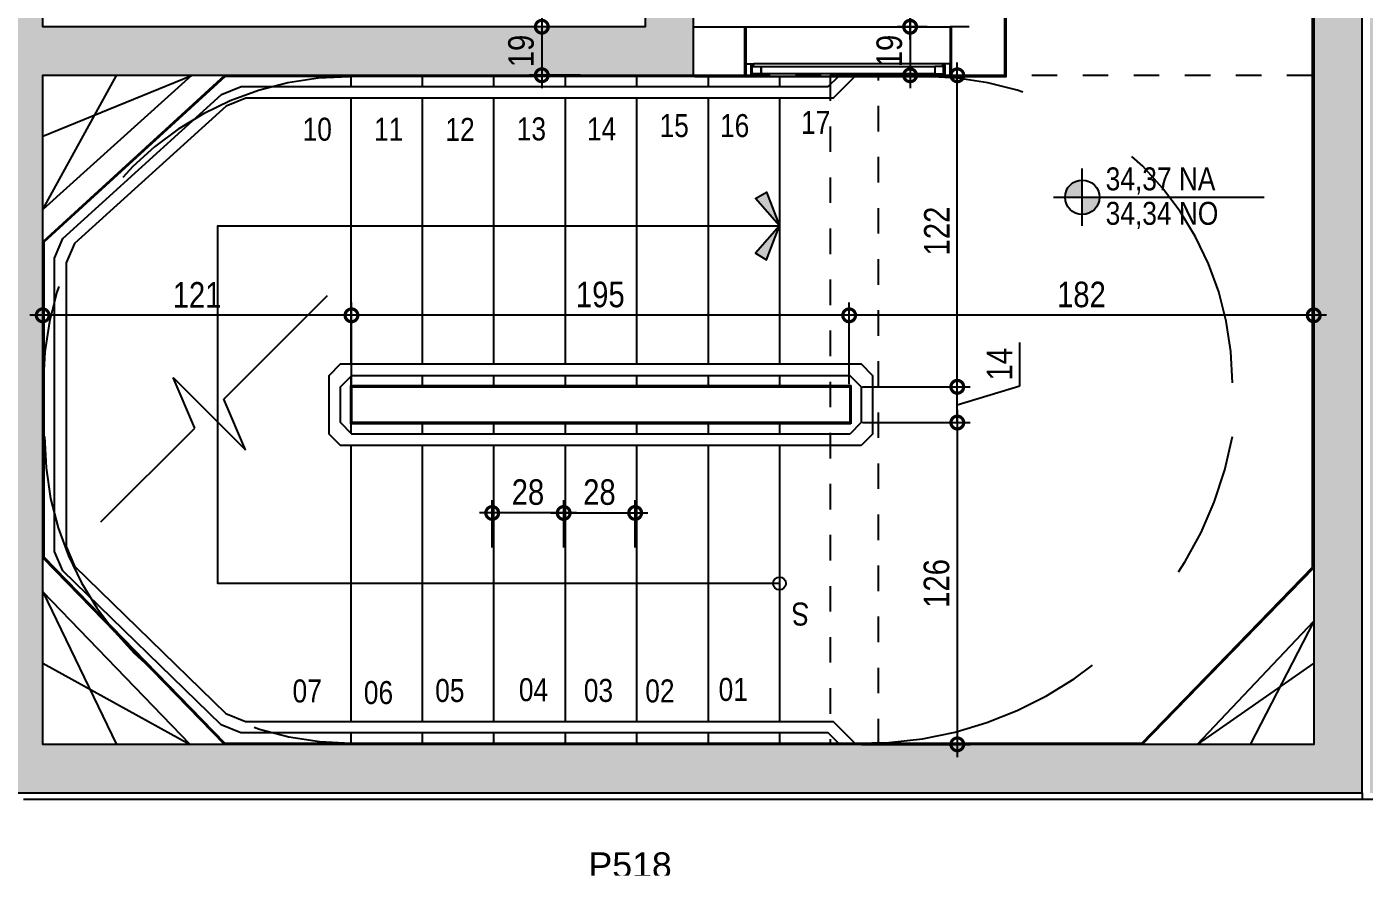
# Model space of a CAD drawing. Header units: metres. Extents: x -23 to 570, y -54 to 184.
# Drawn here: x -0.06 to 5.18, y -53.33 to -50 of the extents above; entities that cross this region are included whole.
import ezdxf
from ezdxf.enums import TextEntityAlignment as Align
from ezdxf.xclip import XClip

# ---------------------------------------------------------------- set-up
doc = ezdxf.new("R2010")
doc.units = ezdxf.units.M
doc.header["$XCLIPFRAME"] = 0
doc.header["$PDMODE"] = 35
doc.linetypes.add('DASHEDX2', pattern=[1.5, 1, -0.5])
for name, color, linetype in [('1', 232, 'DASHEDX2'), ('4', 2, 'Continuous'), ('9', 232, 'Continuous'), ('ARQ-ALV ACAB', 4, 'Continuous'), ('ARQ-ALV OSSO', 5, 'Continuous'), ('ARQ-AUX2', 2, 'Continuous'), ('ARQ-DIM', 2, 'Continuous'), ('ARQ-PRJ', 7, 'DASHEDX2'), ('ARQ-SIM', 1, 'Continuous'), ('ARQ-TXT', 2, 'Continuous'), ('CIRCULAÇAO VERTICAL EMBASAMENTO$0$ARQ-ALV ACAB', 4, 'Continuous'), ('CIRCULAÇAO VERTICAL EMBASAMENTO$0$ARQ-ALV OSSO', 5, 'Continuous'), ('CIRCULAÇAO VERTICAL EMBASAMENTO$0$ARQ-CAX @ 1', 1, 'Continuous'), ('CIRCULAÇAO VERTICAL EMBASAMENTO$0$ARQ-SIM', 1, 'Continuous'), ('PUC$0$ARQ-ALV ACAB', 4, 'Continuous')]:
    doc.layers.add(name, color=color, linetype=linetype)
doc.layers.add('ARQ-AUX1', color=1, linetype='Continuous', plot=False)
doc.styles.add('Adesa', font='ARIALN.TTF')
doc.styles.add('M50', font='ARIALN.TTF', dxfattribs={"height": 0.15})
doc.styles.get("Standard").update_dxf_attribs({"font": 'arial.ttf'})
doc.dimstyles.new('ADESA 1-0050', dxfattribs={"dimtxt": 0.1, "dimasz": 0.1, "dimexe": 0.05, "dimexo": 0.05, "dimgap": 0.03, "dimtad": 1, "dimdec": 1, "dimlfac": 100, "dimzin": 12, "dimtxsty": 'Adesa', "dimblk": 'DOTSMALL', "dimcen": 1, "dimdle": 0.05, "dimclrd": 1, "dimclre": 1, "dimclrt": 256, "dimazin": 3, "dimtm": 1e-09, "dimtfac": 1, "dimtdec": 1, "dimtmove": 1, "dimatfit": 0, "dimldrblk": 'DOTSMALL', "dimfxl": 0.8, "dimtvp": 2, "dimtolj": 1, "dimtzin": 0, "dimarcsym": 0})

# ---------------------------------------------------------------- blocks, each defined once
blk = doc.blocks.new('_DotSmall')
at = {"color": 0, "linetype": 'ByBlock', "const_width": 0.5}
blk.add_lwpolyline([(-0.0625, 0, 1), (0.0625, 0, 1)], format="xyb", close=True, dxfattribs=at)
blk = doc.blocks.new('*D826')
at = {"layer": 'ARQ-DIM', "color": 1, "lineweight": -2, "transparency": 16777216}
for p, q in [((3.1598, -51.36), (3.1598, -51.08)), ((4.98, -51.3356), (4.98, -51.08)), ((5.03, -51.13), (3.1098, -51.13))]:
    blk.add_line(p, q, dxfattribs=at)
at = {"layer": 'Defpoints', "color": 0, "transparency": 16777216}
for p in [(3.1598, -51.13), (4.98, -51.3856, 0), (3.1598, -51.41)]:
    blk.add_point(p, dxfattribs=at)
at = {"layer": 'ARQ-DIM', "color": 1, "lineweight": -2, "transparency": 16777216, "xscale": 0.1, "yscale": 0.1, "zscale": 0.1, "rotation": 180}
blk.add_blockref('_DotSmall', (3.1598, -51.13), dxfattribs=at)
at = {"layer": 'ARQ-DIM', "color": 1, "lineweight": -2, "transparency": 16777216, "xscale": 0.1, "yscale": 0.1, "zscale": 0.1}
blk.add_blockref('_DotSmall', (4.98, -51.13), dxfattribs=at)
at = {"layer": 'ARQ-DIM', "transparency": 16777216, "insert": (4.0699, -51.049), "char_height": 0.1, "attachment_point": 5, "style": 'Adesa'}
blk.add_mtext('\\A1;182', dxfattribs=at)
blk = doc.blocks.new('*D827')
at = {"layer": 'ARQ-DIM', "color": 1, "lineweight": -2, "transparency": 16777216}
for p, q in [((1.2098, -51.4), (1.2098, -51.08)), ((3.1598, -51.4), (3.1598, -51.08)), ((3.2098, -51.13), (1.1598, -51.13))]:
    blk.add_line(p, q, dxfattribs=at)
at = {"layer": 'Defpoints', "color": 0, "transparency": 16777216}
for p in [(1.2098, -51.13), (1.2098, -51.45), (3.1598, -51.45)]:
    blk.add_point(p, dxfattribs=at)
at = {"layer": 'ARQ-DIM', "color": 1, "lineweight": -2, "transparency": 16777216, "xscale": 0.1, "yscale": 0.1, "zscale": 0.1, "rotation": 180}
blk.add_blockref('_DotSmall', (1.2098, -51.13), dxfattribs=at)
at = {"layer": 'ARQ-DIM', "color": 1, "lineweight": -2, "transparency": 16777216, "xscale": 0.1, "yscale": 0.1, "zscale": 0.1}
blk.add_blockref('_DotSmall', (3.1598, -51.13), dxfattribs=at)
at = {"layer": 'ARQ-DIM', "transparency": 16777216, "insert": (2.1848, -51.049), "char_height": 0.1, "attachment_point": 5, "style": 'Adesa'}
blk.add_mtext('\\A1;195', dxfattribs=at)
blk = doc.blocks.new('*D828')
at = {"layer": 'ARQ-DIM', "color": 1, "lineweight": -2, "transparency": 16777216}
for p, q in [((0, -51.3994), (0, -51.08)), ((1.2098, -51.4), (1.2098, -51.08)), ((1.2598, -51.13), (-0.05, -51.13))]:
    blk.add_line(p, q, dxfattribs=at)
at = {"layer": 'Defpoints', "color": 0, "transparency": 16777216}
for p in [(0, -51.13), (0, -51.4494, 0), (1.2098, -51.45)]:
    blk.add_point(p, dxfattribs=at)
at = {"layer": 'ARQ-DIM', "color": 1, "lineweight": -2, "transparency": 16777216, "xscale": 0.1, "yscale": 0.1, "zscale": 0.1, "rotation": 180}
blk.add_blockref('_DotSmall', (0, -51.13), dxfattribs=at)
at = {"layer": 'ARQ-DIM', "color": 1, "lineweight": -2, "transparency": 16777216, "xscale": 0.1, "yscale": 0.1, "zscale": 0.1}
blk.add_blockref('_DotSmall', (1.2098, -51.13), dxfattribs=at)
at = {"layer": 'ARQ-DIM', "transparency": 16777216, "insert": (0.6049, -51.0498), "char_height": 0.1, "attachment_point": 5, "style": 'Adesa'}
blk.add_mtext('\\A1;121', dxfattribs=at)
blk = doc.blocks.new('*D829')
at = {"layer": 'ARQ-DIM', "color": 1, "lineweight": -2, "transparency": 16777216}
for p, q in [((2.0413, -52.039), (2.0413, -51.8539)), ((2.3213, -52.039), (2.3213, -51.8539)), ((1.9913, -51.9039), (2.3713, -51.9039))]:
    blk.add_line(p, q, dxfattribs=at)
at = {"layer": 'Defpoints', "color": 0, "transparency": 16777216}
for p in [(2.3213, -51.9039), (2.0413, -52.089, 0), (2.3213, -52.089, 0)]:
    blk.add_point(p, dxfattribs=at)
at = {"layer": 'ARQ-DIM', "color": 1, "lineweight": -2, "transparency": 16777216, "xscale": 0.1, "yscale": 0.1, "zscale": 0.1, "rotation": 180}
blk.add_blockref('_DotSmall', (2.0413, -51.9039), dxfattribs=at)
at = {"layer": 'ARQ-DIM', "color": 1, "lineweight": -2, "transparency": 16777216, "xscale": 0.1, "yscale": 0.1, "zscale": 0.1}
blk.add_blockref('_DotSmall', (2.3213, -51.9039), dxfattribs=at)
at = {"layer": 'ARQ-DIM', "transparency": 16777216, "insert": (2.1813, -51.8228), "char_height": 0.1, "attachment_point": 5, "style": 'Adesa'}
blk.add_mtext('\\A1;28', dxfattribs=at)
blk = doc.blocks.new('*D830')
at = {"layer": 'ARQ-DIM', "color": 1, "lineweight": -2, "transparency": 16777216}
for p, q in [((1.7613, -52.039), (1.7613, -51.8539)), ((2.0413, -52.039), (2.0413, -51.8539)), ((2.0913, -51.9039), (1.7113, -51.9039))]:
    blk.add_line(p, q, dxfattribs=at)
at = {"layer": 'Defpoints', "color": 0, "transparency": 16777216}
for p in [(1.7613, -51.9039), (1.7613, -52.089, 0), (2.0413, -52.089, 0)]:
    blk.add_point(p, dxfattribs=at)
at = {"layer": 'ARQ-DIM', "color": 1, "lineweight": -2, "transparency": 16777216, "xscale": 0.1, "yscale": 0.1, "zscale": 0.1, "rotation": 180}
blk.add_blockref('_DotSmall', (1.7613, -51.9039), dxfattribs=at)
at = {"layer": 'ARQ-DIM', "color": 1, "lineweight": -2, "transparency": 16777216, "xscale": 0.1, "yscale": 0.1, "zscale": 0.1}
blk.add_blockref('_DotSmall', (2.0413, -51.9039), dxfattribs=at)
at = {"layer": 'ARQ-DIM', "transparency": 16777216, "insert": (1.9013, -51.8228), "char_height": 0.1, "attachment_point": 5, "style": 'Adesa'}
blk.add_mtext('\\A1;28', dxfattribs=at)
blk = doc.blocks.new('*D831')
at = {"layer": 'ARQ-DIM', "color": 1, "lineweight": -2, "transparency": 16777216}
for p, q in [((3.5835, -51.5), (3.5835, -52.86)), ((3.2118, -51.55), (3.6335, -51.55)), ((3.2083, -52.81), (3.6335, -52.81))]:
    blk.add_line(p, q, dxfattribs=at)
at = {"layer": 'Defpoints', "color": 0, "transparency": 16777216}
for p in [(3.1618, -51.55, 0), (3.1583, -52.81), (3.5835, -52.81)]:
    blk.add_point(p, dxfattribs=at)
at = {"layer": 'ARQ-DIM', "color": 1, "lineweight": -2, "transparency": 16777216, "xscale": 0.1, "yscale": 0.1, "zscale": 0.1}
for p, rotation in [((3.5835, -51.55), 90), ((3.5835, -52.81), 270)]:
    blk.add_blockref('_DotSmall', p, dxfattribs=dict(at, rotation=rotation))
at = {"layer": 'ARQ-DIM', "transparency": 16777216, "insert": (3.5024, -52.18), "char_height": 0.1, "attachment_point": 5, "rotation": 90, "style": 'Adesa'}
blk.add_mtext('\\A1;126', dxfattribs=at)
blk = doc.blocks.new('*D832')
at = {"layer": 'ARQ-DIM', "color": 1, "lineweight": -2, "transparency": 16777216}
for p, q in [((3.8291, -51.4063), (3.8291, -51.2368)), ((3.5835, -51.41), (3.5835, -51.31)), ((3.5835, -51.48), (3.8291, -51.4063)), ((3.2118, -51.41), (3.6335, -51.41)), ((3.5835, -51.55), (3.5835, -51.41)), ((3.5835, -51.55), (3.5835, -51.41)), ((3.2118, -51.55), (3.6335, -51.55)), ((3.5835, -51.55), (3.5835, -51.65))]:
    blk.add_line(p, q, dxfattribs=at)
at = {"layer": 'Defpoints', "color": 0, "transparency": 16777216}
for p in [(3.1618, -51.41), (3.5835, -51.41), (3.1618, -51.55, 0)]:
    blk.add_point(p, dxfattribs=at)
at = {"layer": 'ARQ-DIM', "color": 1, "lineweight": -2, "transparency": 16777216, "xscale": 0.1, "yscale": 0.1, "zscale": 0.1}
for p, rotation in [((3.5835, -51.41), 270), ((3.5835, -51.55), 90)]:
    blk.add_blockref('_DotSmall', p, dxfattribs=dict(at, rotation=rotation))
at = {"layer": 'ARQ-DIM', "transparency": 16777216, "insert": (3.7489, -51.3215), "char_height": 0.1, "attachment_point": 5, "rotation": 90, "style": 'Adesa'}
blk.add_mtext('\\A1;14', dxfattribs=at)
blk = doc.blocks.new('*D833')
at = {"layer": 'ARQ-DIM', "color": 1, "lineweight": -2, "transparency": 16777216}
for p, q in [((3.5835, -51.46), (3.5835, -50.1401)), ((3.085, -50.1901), (3.6335, -50.1901)), ((3.2118, -51.41), (3.6335, -51.41))]:
    blk.add_line(p, q, dxfattribs=at)
at = {"layer": 'Defpoints', "color": 0, "transparency": 16777216}
for p in [(3.035, -50.1901, 0), (3.5835, -50.1901), (3.1618, -51.41)]:
    blk.add_point(p, dxfattribs=at)
at = {"layer": 'ARQ-DIM', "color": 1, "lineweight": -2, "transparency": 16777216, "xscale": 0.1, "yscale": 0.1, "zscale": 0.1}
for p, rotation in [((3.5835, -50.1901), 90), ((3.5835, -51.41), 270)]:
    blk.add_blockref('_DotSmall', p, dxfattribs=dict(at, rotation=rotation))
at = {"layer": 'ARQ-DIM', "transparency": 16777216, "insert": (3.5033, -50.8), "char_height": 0.1, "attachment_point": 5, "rotation": 90, "style": 'Adesa'}
blk.add_mtext('\\A1;122', dxfattribs=at)
blk = doc.blocks.new('ADESA-IND')
h = blk.add_hatch(color=256)
h.paths.add_polyline_path([(0.1768, 0), (0.3194, 0.1248), (0.3535, 0.0683)])
h.paths.add_polyline_path([(0.1768, 0), (0.0342, 0.1248), (0, 0.0683)])
for points in [[(0.1768, 0), (0.0342, 0.1248), (0, 0.0683)], [(0.1768, 0), (0.3194, 0.1248), (0.3535, 0.0683)]]:
    blk.add_lwpolyline(points, close=True)
blk = doc.blocks.new('*D834')
at = {"layer": 'ARQ-DIM', "color": 1, "lineweight": -2, "transparency": 16777216}
for p, q in [((1.9556, -47.65), (1.9556, -50.05)), ((2.31, -47.7), (1.9056, -47.7)), ((2.31, -50), (1.9056, -50))]:
    blk.add_line(p, q, dxfattribs=at)
at = {"layer": 'Defpoints', "color": 0, "transparency": 16777216}
for p in [(2.36, -47.7, 0), (1.9556, -50), (2.36, -50, 0)]:
    blk.add_point(p, dxfattribs=at)
at = {"layer": 'ARQ-DIM', "color": 1, "lineweight": -2, "transparency": 16777216, "xscale": 0.1, "yscale": 0.1, "zscale": 0.1}
for p, rotation in [((1.9556, -47.7), 90), ((1.9556, -50), 270)]:
    blk.add_blockref('_DotSmall', p, dxfattribs=dict(at, rotation=rotation))
at = {"layer": 'ARQ-DIM', "transparency": 16777216, "insert": (1.8745, -48.85), "char_height": 0.1, "attachment_point": 5, "rotation": 90, "style": 'Adesa'}
blk.add_mtext('\\A1;230', dxfattribs=at)
blk = doc.blocks.new('*D835')
at = {"layer": 'ARQ-DIM', "color": 1, "lineweight": -2, "transparency": 16777216}
for p, q in [((1.9556, -49.95), (1.9556, -50.24)), ((2.1067, -50), (1.9056, -50)), ((2.1067, -50.19), (1.9056, -50.19))]:
    blk.add_line(p, q, dxfattribs=at)
at = {"layer": 'Defpoints', "color": 0, "transparency": 16777216}
for p in [(2.1567, -50), (1.9556, -50.19), (2.1567, -50.19, 0)]:
    blk.add_point(p, dxfattribs=at)
at = {"layer": 'ARQ-DIM', "color": 1, "lineweight": -2, "transparency": 16777216, "xscale": 0.1, "yscale": 0.1, "zscale": 0.1}
for p, rotation in [((1.9556, -50), 90), ((1.9556, -50.19), 270)]:
    blk.add_blockref('_DotSmall', p, dxfattribs=dict(at, rotation=rotation))
at = {"layer": 'ARQ-DIM', "transparency": 16777216, "insert": (1.8745, -50.095), "char_height": 0.1, "attachment_point": 5, "rotation": 90, "style": 'Adesa'}
blk.add_mtext('\\A1;19', dxfattribs=at)
blk = doc.blocks.new('*D838')
at = {"layer": 'ARQ-DIM', "color": 1, "lineweight": -2, "transparency": 16777216}
for p, q in [((3.3986, -49.95), (3.3986, -50.2401)), ((3.4155, -50), (3.3486, -50)), ((3.4155, -50.1901), (3.3486, -50.1901))]:
    blk.add_line(p, q, dxfattribs=at)
at = {"layer": 'Defpoints', "color": 0, "transparency": 16777216}
for p in [(3.4655, -50), (3.3986, -50.1901), (3.4655, -50.1901)]:
    blk.add_point(p, dxfattribs=at)
at = {"layer": 'ARQ-DIM', "color": 1, "lineweight": -2, "transparency": 16777216, "xscale": 0.1, "yscale": 0.1, "zscale": 0.1}
for p, rotation in [((3.3986, -50), 90), ((3.3986, -50.1901), 270)]:
    blk.add_blockref('_DotSmall', p, dxfattribs=dict(at, rotation=rotation))
at = {"layer": 'ARQ-DIM', "transparency": 16777216, "insert": (3.3175, -50.095), "char_height": 0.1, "attachment_point": 5, "rotation": 90, "style": 'Adesa'}
blk.add_mtext('\\A1;19', dxfattribs=at)
blk = doc.blocks.new('*D820')
at = {"layer": 'ARQ-DIM', "color": 1, "lineweight": -2, "transparency": 16777216}
for p, q in [((3.3986, -50.0501), (3.3986, -49.34)), ((3.58, -49.39), (3.3486, -49.39)), ((3.4655, -50.0001), (3.3486, -50.0001))]:
    blk.add_line(p, q, dxfattribs=at)
at = {"layer": 'Defpoints', "color": 0, "transparency": 16777216}
for p in [(3.3986, -49.39), (3.63, -49.39, 0), (3.5155, -50.0001, 0)]:
    blk.add_point(p, dxfattribs=at)
at = {"layer": 'ARQ-DIM', "color": 1, "lineweight": -2, "transparency": 16777216, "xscale": 0.1, "yscale": 0.1, "zscale": 0.1}
for p, rotation in [((3.3986, -49.39), 90), ((3.3986, -50.0001), 270)]:
    blk.add_blockref('_DotSmall', p, dxfattribs=dict(at, rotation=rotation))
at = {"layer": 'ARQ-DIM', "transparency": 16777216, "insert": (3.3175, -49.695), "char_height": 0.1, "attachment_point": 5, "rotation": 90, "style": 'Adesa'}
blk.add_mtext('\\A1;61', dxfattribs=at)
blk = doc.blocks.new('NipAcOs')
at = {"layer": 'ARQ-SIM'}
h = blk.add_hatch(color=256, dxfattribs=at)
h.dxf.hatch_style = 1
h.paths.add_polyline_path([(0, 0.15, 0.414214), (-0.15, 0), (0, 0)])
h.paths.add_polyline_path([(0.15, 0), (0, 0), (0, -0.15, 0.414214)])
for p, q in [((0, -0.25), (0, 0.25)), ((-0.25, 0), (0.15, 0)), ((0.15, 0), (1.583, 0))]:
    blk.add_line(p, q, dxfattribs=at)
blk.add_circle((0, 0), 0.15, dxfattribs=at)
at = {"style": 'Adesa'}
for p in [(0.204, 0.06), (0.204, -0.24)]:
    blk.add_attdef('000,00', p, '', height=0.2, dxfattribs=at)
blk = doc.blocks.new('*U1681')
at = {"color": 0, "linetype": 'ByBlock', "ltscale": 0.5}
for points in [[(0.02, -0.045), (0.02, -0.045), (0.02, -0.045), (0.02, -0.045), (0.02, -0.045), (0.02, -0.045), (0.02, -0.045), (0.02, -0.045), (0.02, -0.045), (0.03, -0.045), (0.03, -0.05), (0, -0.05), (0, 0), (0.03, 0), (0.03, -0.005), (0.02, -0.005), (0.02, -0.045)], [(0.78, -0.045), (0.78, -0.045), (0.78, -0.045), (0.78, -0.045), (0.78, -0.045), (0.78, -0.045), (0.78, -0.045), (0.78, -0.045), (0.78, -0.045), (0.77, -0.045), (0.77, -0.05), (0.8, -0.05), (0.8, 0), (0.77, 0), (0.77, -0.005), (0.78, -0.005), (0.78, -0.045)], [(0.025, -0.01), (0.06, -0.01), (0.06, -0.04), (0.025, -0.04)], [(0.775, -0.01), (0.74, -0.01), (0.74, -0.04), (0.775, -0.04)]]:
    blk.add_lwpolyline(points, close=True, dxfattribs=at)
at = {"color": 8, "linetype": 'ByBlock', "ltscale": 0.5}
for points in [[(0.77, 0), (0.03, 0)], [(0.77, -0.05), (0.03, -0.05)]]:
    blk.add_lwpolyline(points, dxfattribs=at)
at = {"color": 7, "linetype": 'ByBlock', "ltscale": 0.5}
blk.add_lwpolyline([(0.74, -0.01), (0.74, -0.04), (0.06, -0.04), (0.06, -0.01)], close=True, dxfattribs=at)
blk = doc.blocks.new('CIRCULAÇAO VERTICAL EMBASAMENTO')
at = {"color": 7}
blk.add_lwpolyline([(2.7549, -0.0001), (3.5549, -0.0001)], dxfattribs=at)
at = {"layer": 'CIRCULAÇAO VERTICAL EMBASAMENTO$0$ARQ-ALV ACAB', "elevation": 0}
for points in [[(2.5549, -0.195), (3.7749, -0.195), (3.775, 0.755), (2.555, 0.755), (2.555, 2.255), (3.885, 2.255), (3.8849, 2.455), (1.6799, 2.455), (1.6799, 2.26)], [(4.975, -2.1163), (4.9749, 2.255), (4.785, 2.255), (4.7849, 2.455), (5.2749, 2.455)], [(2.7499, -0.0001), (2.7549, -0.0001), (2.7549, -0.195)], [(3.5599, 0), (3.5549, 0), (3.5549, -0.195)], [(2.5549, -0.195), (0.7146, -0.195), (0.005, -0.8437), (0.005, -2.0763), (0.7137, -2.805), (4.3063, -2.805)], [(4.3063, -2.805), (4.975, -2.1163)], [(-0.075, -3.025), (5.275, -3.025)]]:
    blk.add_lwpolyline(points, dxfattribs=at)
at = {"layer": 'CIRCULAÇAO VERTICAL EMBASAMENTO$0$ARQ-ALV OSSO', "elevation": 0}
for points in [[(-0.075, -3), (5.17, -3), (5.1699, 2.45), (4.7899, 2.45), (4.79, 2.26), (4.98, 2.26), (4.98, -2.81), (0, -2.81), (0, -0.19), (2.5499, -0.19), (2.55, 2.26)], [(3.5599, -0.19), (3.7699, -0.19), (3.77, 0.75), (2.55, 0.75)], [(2.7499, 0), (2.7499, -0.19)], [(3.5599, 0), (3.5599, -0.19)], [(0.7125, -0.1906), (0, -0.8416)], [(0.5834, -0.1906), (0, -0.7161)], [(2.5499, -0.19), (2.7499, -0.19)], [(0.7117, -2.81), (0.002, -2.0803)], [(4.3083, -2.81), (4.98, -2.1184)], [(0.5775, -2.81), (0, -2.2129)], [(4.5236, -2.81), (4.98, -2.3275)]]:
    blk.add_lwpolyline(points, dxfattribs=at)
at = {"layer": 'CIRCULAÇAO VERTICAL EMBASAMENTO$0$ARQ-ALV OSSO'}
for points in [[(2.5499, -0.0001), (2.7549, -0.0001)], [(3.6299, 0), (3.5599, 0)]]:
    blk.add_lwpolyline(points, dxfattribs=at)
at = {"layer": 'CIRCULAÇAO VERTICAL EMBASAMENTO$0$ARQ-SIM', "elevation": 0}
for points in [[(0, -0.4279), (0.5834, -0.1906)], [(0, -0.7161), (0.2893, -0.1906)], [(0, -2.2129), (0.2894, -2.81)], [(4.98, -2.3275), (4.7306, -2.81)], [(0, -2.492), (0.5775, -2.81)], [(4.98, -2.492), (4.5236, -2.81)]]:
    blk.add_lwpolyline(points, dxfattribs=at)
at = {"layer": 'CIRCULAÇAO VERTICAL EMBASAMENTO$0$ARQ-CAX @ 1'}
blk.add_blockref('*U1681', (2.7549, -0.145, 0), dxfattribs=at)
blk = doc.blocks.new('PUC')
at = {"layer": 'PUC$0$ARQ-ALV ACAB'}
ref = blk.add_blockref('CIRCULAÇAO VERTICAL EMBASAMENTO', (0, -50), dxfattribs=at)
XClip(ref).set_block_clipping_path([(-1.0082648843, -4.746916672), (7.1002981665, 3.5851051263)])
blk = doc.blocks.new('est-lo-07-6sb-r00')
at = {"layer": '4'}
h = blk.add_hatch(color=8, dxfattribs=at)
h.dxf.hatch_style = 1
h.paths.add_polyline_path([(213.004314, 592.98646), (232.004314, 592.98646), (232.004314, 743.98646), (213.004314, 743.98646)], flags=17)
h.paths.add_polyline_path([(517.003016, 942.98646), (353.003016, 942.98646), (353.003016, 923.986062), (498.003016, 923.986062), (498.003016, 465.008359), (498.003039, 465.008359), (498.003039, 450.008359), (498.003039, 395.98646), (517.003016, 395.98646)])
h.paths.add_polyline_path([(3672.003309, 253.001099), (3672.003309, 388.001099), (3637.003309, 388.001099), (3637.003309, 253.001099)])
h.paths.add_polyline_path([(3637.003309, 942.98646), (3637.003194, 872.98646), (3653.003309, 872.98646), (3653.003309, 599.001099), (3637.003309, 599.001099), (3637.003309, 539.001099), (3672.003309, 539.001099), (3672.003309, 942.98646)])
h.paths.add_polyline_path([(3672.003424, 102.001099), (3637.003309, 102.001099), (3637.003309, 42.001099), (3653.003307, 42.001099), (3653.003307, -229.998901), (3637.003309, -229.998901), (3637.003309, -299.998901), (3672.003424, -299.998901)])
h.paths.add_polyline_path([(3075.003309, -299.999844), (3110.003309, -299.999844), (3110.003309, -199.999844), (3075.003309, -199.999844)])
h.paths.add_polyline_path([(3075.003309, 270.500177), (3110.003309, 270.500177), (3110.003309, 370.500177), (3075.003309, 370.500177)])
h.paths.add_polyline_path([(520.003309, 942.98646), (520.003309, 395.98646), (555.003309, 395.98646), (555.003309, 451.98646), (539.003309, 451.98646), (539.003309, 872.98646), (555.003309, 872.98646), (555.003309, 942.98646)])
h.paths.add_polyline_path([(-2102.995138, 253.000177), (-2102.995138, 388.000177), (-2137.995138, 388.000177), (-2137.995138, 253.000177)])
h.paths.add_polyline_path([(-2137.995138, 101.999935), (-2137.995138, -299.999844), (-2102.995138, -299.999844), (-2102.995138, -229.999844), (-2118.995138, -229.999844), (-2118.995138, 41.999935), (-2102.995138, 41.999935), (-2102.995138, 101.999935)])
h.paths.add_polyline_path([(-2137.995141, 942.98646), (-2137.995141, 538.988972), (-2102.995141, 538.988972), (-2102.995141, 598.988972), (-2118.995141, 598.988972), (-2118.995141, 872.98646), (-2102.995141, 872.98646), (-2102.995141, 942.98646)])
h.paths.add_polyline_path([(520.003309, 245.003526), (520.003309, -299.999844), (555.003309, -299.999844), (555.003309, -229.999844), (539.003309, -229.999844), (539.003309, 185.003526), (555.003309, 185.003526), (555.003309, 245.003526)])
h.paths.add_polyline_path([(-34.995574, 942.98646), (-34.995574, 872.98646), (-18.995574, 872.98646), (-18.995574, 455.98646), (-34.995574, 455.98646), (-34.995574, 395.98646), (232.004426, 395.98646), (232.004426, 481.98646), (213.004426, 481.98646), (213.004426, 414.98646), (0.004426, 414.98646), (0.004426, 923.98646), (213.004426, 923.98646), (213.004426, 854.98646), (232.004426, 854.98646), (232.004426, 923.98646), (252.004426, 923.98646), (252.004426, 942.98646)])
h.paths.add_polyline_path([(3075.003309, 842.98646), (3110.003309, 842.98646), (3110.003309, 942.98646), (3075.003309, 942.98646)])
h.paths.add_polyline_path([(2530.003309, -299.999844), (2570.003309, -299.999844), (2570.003309, -199.999844), (2530.003309, -199.999844)])
h.paths.add_polyline_path([(2530.003309, 145.003526), (2570.003309, 145.003526), (2570.003309, 245.003526), (2530.003309, 245.003526)])
h.paths.add_polyline_path([(2530.003309, 395.98646), (2570.003309, 395.98646), (2570.003309, 495.98646), (2530.003309, 495.98646)])
h.paths.add_polyline_path([(2530.003309, 842.98646), (2570.003309, 842.98646), (2570.003309, 942.98646), (2530.003309, 942.98646)])
h.paths.add_polyline_path([(1995.003309, -299.999844), (2030.003309, -299.999844), (2030.003309, -199.999844), (1995.003309, -199.999844)])
h.paths.add_polyline_path([(1995.003309, 145.003526), (2030.003309, 145.003526), (2030.003309, 245.003526), (1995.003309, 245.003526)])
h.paths.add_polyline_path([(1995.003309, 395.98646), (2030.003309, 395.98646), (2030.003309, 495.98646), (1995.003309, 495.98646)])
h.paths.add_polyline_path([(1995.003309, 842.98646), (2030.003309, 842.98646), (2030.003309, 942.98646), (1995.003309, 942.98646)])
h.paths.add_polyline_path([(1460.003309, -299.999844), (1495.003309, -299.999844), (1495.003309, -199.999844), (1460.003309, -199.999844)])
h.paths.add_polyline_path([(1460.003309, 145.003526), (1495.003309, 145.003526), (1495.003309, 245.003526), (1460.003309, 245.003526)])
h.paths.add_polyline_path([(1460.176641, 395.98646), (1495.176641, 395.98646), (1495.176641, 495.98646), (1460.176641, 495.98646)])
h.paths.add_polyline_path([(1460.003309, 842.98646), (1495.003309, 842.98646), (1495.003309, 942.98646), (1460.003309, 942.98646)])
h.paths.add_polyline_path([(925.003309, -299.999844), (960.003309, -299.999844), (960.003309, -199.999844), (925.003309, -199.999844)])
h.paths.add_polyline_path([(925.003309, 145.003526), (960.003309, 145.003526), (960.003309, 245.003526), (925.003309, 245.003526)])
h.paths.add_polyline_path([(925.003309, 395.98646), (960.003309, 395.98646), (960.003309, 495.98646), (925.003309, 495.98646)])
h.paths.add_polyline_path([(925.003309, 842.98646), (960.003309, 842.98646), (960.003309, 942.98646), (925.003309, 942.98646)])
h.paths.add_polyline_path([(-1582.999721, -299.999844), (-1547.999721, -299.999844), (-1547.999721, -199.999844), (-1582.999721, -199.999844)])
h.paths.add_polyline_path([(-500.999721, -299.999844), (-465.999721, -299.999844), (-465.999721, -199.999844), (-500.999721, -199.999844)])
h.paths.add_polyline_path([(-1042.999721, -299.999844), (-1002.999721, -299.999844), (-1002.999721, -199.999844), (-1042.999721, -199.999844)])
h.paths.add_polyline_path([(-500.999721, 145.003526), (-465.999721, 145.003526), (-465.999721, 245.003526), (-500.999721, 245.003526)])
h.paths.add_polyline_path([(-1042.999721, 145.003526), (-1002.999721, 145.003526), (-1002.999721, 245.003526), (-1042.999721, 245.003526)])
h.paths.add_polyline_path([(-500.999721, 395.98646), (-465.999721, 395.98646), (-465.999721, 495.98646), (-500.999721, 495.98646)])
h.paths.add_polyline_path([(-1042.999721, 395.98646), (-1002.999721, 395.98646), (-1002.999721, 495.98646), (-1042.999721, 495.98646)])
h.paths.add_polyline_path([(-1582.999721, 270.500177), (-1547.999721, 270.500177), (-1547.999721, 370.500177), (-1582.999721, 370.500177)])
h.paths.add_polyline_path([(-500.999721, 842.98646), (-465.999721, 842.98646), (-465.999721, 942.98646), (-500.999721, 942.98646)])
h.paths.add_polyline_path([(-1042.999721, 842.98646), (-1002.999721, 842.98646), (-1002.999721, 942.98646), (-1042.999721, 942.98646)])
h.paths.add_polyline_path([(-1582.999721, 842.98646), (-1547.999721, 842.98646), (-1547.999721, 942.98646), (-1582.999721, 942.98646)])
h.paths.add_polyline_path([(-35, 245.003526), (-35, 185.003526), (-19, 185.003526), (-19, -230), (-35, -230), (-35, -300), (517, -300), (517, 245), (498, 245), (498, -281), (0, -281), (0, -19), (255, -19), (255, 245.003526), (178.5, 245.003526), (178.5, 226.003526), (236, 226.003526), (236, 0), (0, 0), (0, 226.003526), (57.5, 226.003526), (57.5, 245.003526)])
at = {"layer": '1'}
for p, q in [((255, -19.004679), (308.5, -19.004679)), ((308.5, -19.004679), (308.5, -281)), ((327.5, -19.004679), (498, -19.004679))]:
    blk.add_line(p, q, dxfattribs=at)
blk.add_lwpolyline([(327.5, -281), (327.5, -19.004679)], dxfattribs=at)
at = {"layer": '4', "linetype": 'Continuous'}
blk.add_lwpolyline([(-35, 245.003526), (-35, 185.003526), (-19, 185.003526), (-19, -230), (-35, -230), (-35, -300), (517, -300), (517, 245), (498, 245), (498, -281), (0, -281), (0, -19), (255, -19), (255, 245.003526), (178.5, 245.003526), (178.5, 226.003526), (236, 226.003526), (236, 0), (0, 0), (0, 226.003526), (57.5, 226.003526), (57.5, 245.003526), (-35, 245.003526)], dxfattribs=at)
at = {"layer": '9', "linetype": 'Continuous'}
blk.add_text('P518', height=10, dxfattribs=at).set_placement((213.845679, -333.286871))

msp = doc.modelspace()

# ---------------------------------------------------------------- linework, layer by layer
at = {"layer": 'ARQ-ALV ACAB', "elevation": 0}
msp.add_lwpolyline([(3.1668, -51.555), (1.2068, -51.555), (1.2068, -51.405), (3.1668, -51.405)], close=True, dxfattribs=at)
msp.add_lwpolyline([(5.17, -53), (5.17, -53.025)], dxfattribs=at)
at = {"layer": 'ARQ-ALV OSSO', "elevation": 0}
msp.add_lwpolyline([(3.1618, -51.55), (1.2118, -51.55), (1.2118, -51.41), (3.1618, -51.41)], close=True, dxfattribs=at)
at = {"layer": 'ARQ-AUX1'}
for p, q in [((1.2068, -50.195, 0), (1.2068, -50.2344, 0)), ((1.4868, -50.195, 0), (1.4868, -50.2344, 0)), ((1.7668, -50.195, 0), (1.7668, -50.2344, 0)), ((2.0468, -50.195, 0), (2.0468, -50.2344, 0)), ((2.3268, -50.195, 0), (2.3268, -50.2344, 0)), ((2.6068, -50.195, 0), (2.6068, -50.2344, 0)), ((2.8868, -50.195, 0), (2.8868, -50.2344, 0)), ((1.2068, -50.2794, 0), (1.2068, -51.32, 0)), ((1.4868, -50.2794, 0), (1.4868, -51.32, 0)), ((1.7668, -50.2794, 0), (1.7668, -51.32, 0)), ((2.0468, -50.2794, 0), (2.0468, -51.32, 0)), ((2.3268, -50.2794, 0), (2.3268, -51.32, 0)), ((2.6068, -50.2794, 0), (2.6068, -51.32, 0)), ((2.8868, -50.2794, 0), (2.8868, -51.32, 0)), ((1.2068, -51.37, 0), (1.2068, -51.405, 0)), ((1.2068, -51.405, 0), (1.2068, -51.59, 0)), ((1.4868, -51.365, 0), (1.4868, -51.405, 0)), ((1.7668, -51.365, 0), (1.7668, -51.405, 0)), ((2.0468, -51.365, 0), (2.0468, -51.405, 0)), ((2.3268, -51.365, 0), (2.3268, -51.405, 0)), ((2.6068, -51.365, 0), (2.6068, -51.405, 0)), ((2.8868, -51.365, 0), (2.8868, -51.405, 0)), ((1.4868, -51.555, 0), (1.4868, -51.595, 0)), ((1.7668, -51.555, 0), (1.7668, -51.595, 0)), ((2.0468, -51.555, 0), (2.0468, -51.595, 0)), ((2.3268, -51.555, 0), (2.3268, -51.595, 0)), ((2.6068, -51.555, 0), (2.6068, -51.595, 0)), ((2.8868, -51.555, 0), (2.8868, -51.595, 0)), ((1.2068, -51.64, 0), (1.2068, -52.72, 0)), ((1.4868, -51.64, 0), (1.4868, -52.72, 0)), ((1.7668, -51.64, 0), (1.7668, -52.72, 0)), ((2.0468, -51.64, 0), (2.0468, -52.72, 0)), ((2.3268, -51.64, 0), (2.3268, -52.72, 0)), ((2.6068, -51.64, 0), (2.6068, -52.72, 0)), ((2.8868, -51.64, 0), (2.8868, -52.72, 0)), ((1.2068, -52.765, 0), (1.2068, -52.805, 0)), ((1.4868, -52.765, 0), (1.4868, -52.805, 0)), ((1.7668, -52.765, 0), (1.7668, -52.805, 0)), ((2.0468, -52.765, 0), (2.0468, -52.805, 0)), ((2.3268, -52.765, 0), (2.3268, -52.805, 0)), ((2.6068, -52.765, 0), (2.6068, -52.805, 0)), ((2.8868, -52.765, 0), (2.8868, -52.805, 0))]:
    msp.add_line(p, q, dxfattribs=at)
at = {"layer": 'ARQ-AUX1', "elevation": 0}
msp.add_lwpolyline([(2.8868, -52.18), (0.6856, -52.18), (0.6856, -50.78), (2.8868, -50.78)], dxfattribs=at)
at = {"layer": 'ARQ-AUX2', "elevation": 0}
for points in [[(3.1181, -52.805), (3.0781, -52.765), (0.7767, -52.765), (0.6994, -52.7336), (0.0791, -52.1307), (0.0468, -52.0544), (0.0468, -50.9056), (0.0791, -50.8293), (0.7003, -50.2658), (0.7776, -50.2344), (3.0781, -50.2344), (3.1181, -50.1944)], [(3.1818, -50.1944), (3.0967, -50.2794), (0.7959, -50.2794), (0.7186, -50.3108), (0.1241, -50.8483), (0.0918, -50.9246), (0.0918, -52.0353), (0.1241, -52.1117), (0.7177, -52.6886), (0.795, -52.72), (3.0968, -52.72), (3.1818, -52.805)]]:
    msp.add_lwpolyline(points, dxfattribs=at)
for points in [[(3.2068, -51.64), (1.1668, -51.64), (1.1218, -51.595), (1.1218, -51.365), (1.1668, -51.32), (3.2068, -51.32), (3.2518, -51.365), (3.2518, -51.595)], [(3.1618, -51.595), (1.2118, -51.595), (1.1668, -51.55), (1.1668, -51.41), (1.2118, -51.365), (3.1618, -51.365), (3.2068, -51.41), (3.2068, -51.55)]]:
    msp.add_lwpolyline(points, close=True, dxfattribs=at)
at = {"layer": 'ARQ-PRJ', "elevation": 0}
msp.add_lwpolyline([(0.2283, -51.9393), (0.5959, -51.5717), (0.5112, -51.3736), (0.794, -51.6565), (0.7092, -51.4584), (1.1155, -51.0521)], dxfattribs=at)
at = {"layer": 'ARQ-PRJ'}
for centre, radius, start, end in [((1.2018, -51.3956, 0), 1.2, 90, 180), ((3.4618, -51.3949, 0), 1.2, 0, 90), ((1.2068, -51.605, 0), 1.2, 180, 270), ((3.2193, -51.3386, 0), 1.4669, 268.5345, 349.5365)]:
    msp.add_arc(centre, radius, start, end, dxfattribs=at)
at = {"layer": 'ARQ-SIM'}
msp.add_circle((2.8868, -52.18, 0), 0.025, dxfattribs=at)

# ---------------------------------------------------------------- block references
msp.add_blockref('PUC', (0, 0))
at = {"linetype": 'Continuous'}
ref = msp.add_blockref('est-lo-07-6sb-r00', (0, -50), dxfattribs=dict(at, xscale=0.01, yscale=0.01, zscale=0.01))
XClip(ref).set_block_clipping_path([(-2376.9387453747, -332.406408919), (3843.2300762764, 424.4148867243)])
at = {"layer": 'ARQ-SIM'}
ref = msp.add_blockref('NipAcOs', (4.0731, -50.6676), dxfattribs=dict(at, xscale=0.45, yscale=0.45, zscale=0.45))
ref.add_attrib('000,00', '34,34 NO', (4.1649, -50.7756), dxfattribs={"layer": '0', "color": 2, "height": 0.09, "style": 'Adesa'})
ref.add_attrib('000,00', '34,37 NA', (4.1649, -50.6406), dxfattribs={"layer": '0', "color": 2, "height": 0.09, "style": 'Adesa'})
at = {"layer": 'ARQ-SIM', "xscale": 0.75, "yscale": 0.75, "zscale": 0.125, "rotation": 89.99999999999999}
msp.add_blockref('ADESA-IND', (2.8868, -50.9126, 0), dxfattribs=at)

# ---------------------------------------------------------------- texts
at = {"layer": 'ARQ-TXT', "style": 'M50'}
for s, p in [('10', (1.0757, -50.4012)), ('11', (1.3557, -50.4012)), ('12', (1.6353, -50.4012)), ('13', (1.9148, -50.3999)), ('14', (2.1897, -50.4001)), ('15', (2.4743, -50.3874)), ('16', (2.7112, -50.387)), ('17', (3.0287, -50.3749)), ('07', (1.0363, -52.6009)), ('06', (1.3157, -52.6072)), ('05', (1.5952, -52.5991)), ('04', (1.9231, -52.5959, 0)), ('03', (2.1774, -52.5988, 0)), ('02', (2.4182, -52.6007)), ('01', (2.7056, -52.5949, 0))]:
    msp.add_text(s, height=0.09, dxfattribs=at).set_placement(p, align=Align.MIDDLE)
at = {"layer": 'ARQ-TXT', "style": 'Adesa'}
msp.add_text('S', height=0.09, rotation=180, dxfattribs=at).set_placement((3.0034, -52.2547, 0))

# ---------------------------------------------------------------- dimensions: what is measured, and where the dimension line sits
at = {"layer": 'ARQ-DIM'}
for base, p1, p2, angle, picture, middle in [((1.9556, -50, 0), (2.36, -47.7, 0), (2.36, -50, 0), 270, '*D834', (1.8745, -48.85, 0)), ((3.3986, -49.39, 0), (3.5155, -50.0001), (3.63, -49.39, 0), 270, '*D820', (3.3175, -49.695, 0)), ((3.3986, -50.1901), (3.4655, -50), (3.4655, -50.1901), 270, '*D838', (3.3175, -50.095)), ((0, -51.13), (1.2098, -51.45), (0, -51.4494, 0), 180, '*D828', (0.6049, -51.0498)), ((1.2098, -51.13), (3.1598, -51.45), (1.2098, -51.45), 180, '*D827', (2.1848, -51.049)), ((3.1598, -51.13), (4.98, -51.3856, 0), (3.1598, -51.41), 180, '*D826', (4.0699, -51.049)), ((3.5835, -51.41), (3.1618, -51.55, 0), (3.1618, -51.41), 270, '*D832', (3.7489, -51.3763)), ((3.5835, -52.81), (3.1618, -51.55, 0), (3.1583, -52.81), 270, '*D831', (3.5024, -52.18)), ((1.7613, -51.9039), (2.0413, -52.089, 0), (1.7613, -52.089, 0), 180, '*D830', (1.9013, -51.8228)), ((2.3213, -51.9039), (2.0413, -52.089, 0), (2.3213, -52.089, 0), 180, '*D829', (2.1813, -51.8228))]:
    dim = msp.add_linear_dim(base=base, p1=p1, p2=p2, angle=angle, dimstyle='ADESA 1-0050', dxfattribs=at)
    dim.commit()
    dim.dimension.update_dxf_attribs({"geometry": picture, "text_midpoint": middle})
dim = msp.add_linear_dim(base=(1.9556, -50.19, 0), p1=(2.1567, -50, 0), p2=(2.1567, -50.19, 0), angle=270, dimstyle='ADESA 1-0050', dxfattribs=at)
dim.commit()
dim.dimension.update_dxf_attribs({"geometry": '*D835', "text_midpoint": (1.9556, -50.095, 0), "dimtype": 160})
dim = msp.add_linear_dim(base=(3.5835, -50.1901), p1=(3.1618, -51.41), p2=(3.035, -50.1901, 0), angle=270, dimstyle='ADESA 1-0050', override={"dimdec": 0}, dxfattribs=at)
dim.commit()
dim.dimension.update_dxf_attribs({"geometry": '*D833', "text_midpoint": (3.5033, -50.8)})

doc.saveas('drawing.dxf')
